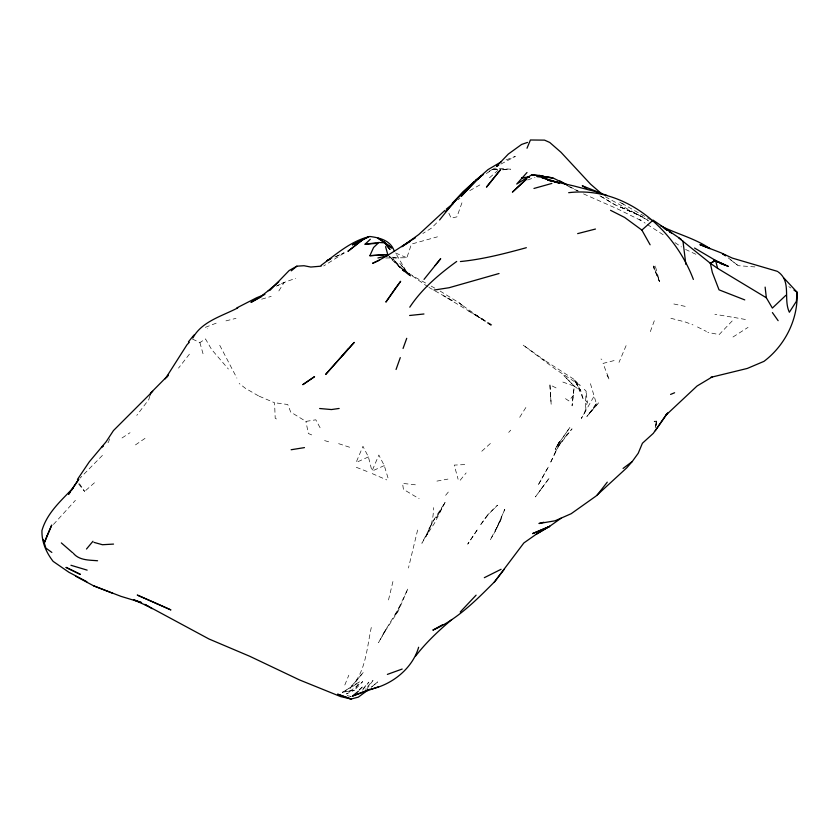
<?xml version="1.0" encoding="UTF-8"?>
<svg xmlns="http://www.w3.org/2000/svg" width="839" height="839" viewBox="0 0 839 839"><rect width="100%" height="100%" fill="white"/><g stroke="black" fill="none" stroke-linecap="round" stroke-linejoin="round"><path stroke-width="0.63" stroke-dasharray="4.2 3.15" d="M556.026 387.901L549.933 384.849L551.171 404.429L550.709 397.424M593.634 396.973L581.322 418.441L585.087 411.844L586.146 391.215L583.703 388.751M562.854 382.07L574.275 386.129L572.062 405.824L574.275 386.129L563.934 375.652L574.275 386.129L580.682 390.911L574.673 379.773L542.508 358.945L544.375 360.162L522.928 344.965L556.194 369.726L580.221 385.384L574.432 380.067L580.682 390.911M655.71 425.992L656.213 420.066L654.095 421.797L656.706 421.168L656.213 420.066M656.014 425.95L656.706 421.168L655.133 428.341M371.299 627.488C366.297 649.501 365.699 681.488 342.281 692.28L354.415 690.203L362.752 681.604L346.444 693.947L354.415 690.203L342.637 692.248L359.438 681.845L354.949 689.469M417.612 530.038L408.457 567.982M585.087 411.844L587.279 402.164L586.146 391.215M392.935 581.553L387.817 602.811M149.803 396.186L148.818 399.49L136.788 415.368M109.563 438.881L108.483 442.237L106.48 443.747M385.709 257.993L406.873 257.73L411.446 244.097L437.444 236.829M461.932 202.839L456.94 216.84L451.172 218.192L447.019 209.184M650.34 331.615L654.305 320.792M626.093 345.647L619.004 362.375M344.829 684.981L348.804 675.196M384.283 465.603L371.971 471.119L378.85 455.053L384.283 465.603L388.3 478.922M425.897 536.226L428.687 531.79L421.86 543.263L434.487 518.89L445.11 502.341L434.424 523.358L425.897 536.226C430.963 527.605 433.805 517.684 433.344 507.647M434.487 518.89L427.859 530.699M440.234 510.836L436.332 517.684L445.11 502.341M278.842 290.934L284.148 282.439L295.768 278.275M519.708 417.277L526.357 406.747M366.685 689.218L372.998 680.471L365.227 689.291M596.403 403.716L588.359 414.812L596.403 403.716L590.415 383.57M189.394 354.194L178.518 368.111M362.532 690.13L368.845 682.149L362.049 689.91M355.872 681.509L363.518 672.144L350.01 688.295L359.438 681.845M460.202 480.223L466.148 472.934M573.603 395.117L568.863 400.916L564.123 397.717M445.635 495.314L449.578 490.511M53.455 524.448L75.405 500.327M508.717 432.379L510.689 430.187M102.421 455.399L79.967 478.188M732.174 320.97L719.17 334.572L707.833 332.412M359.144 690.277L363.318 686.029L358.683 690.245M436.626 222.901L431.529 228.072L422.866 233.473M481.796 451.235L490.448 443.422M85.777 490.427L94.996 482.299M489.515 177.784L497.894 170.422M371.845 686.774L377.707 681.929L371.174 687.309M457.926 199.808L459.898 198.277M135.478 444.901L145.892 437.78M192.456 339.061L199.892 342.606L205.482 338.904L211.596 349.464L228.355 369.003M122.033 437.968L130.045 432.714M655.301 266.057L653.403 267.305L659.339 281.275L653.382 265.932L655.301 266.057L659.496 281.296L653.382 265.932M344.221 253L323.749 265.932M486.337 173.537L494.643 168.136L510.741 169.205L501.9 169.363M733.003 337.005L748.031 327.378M469.788 190.631L481.02 184.255M489.053 171.292L494.643 168.136M500.925 164.066L515.345 156.39L505.005 160.312M276.398 286.162L284.148 282.439L277.164 285.69M335.957 256.535L344.011 252.854L330.849 258.852M368.415 456.909L356.082 462.53L362.962 446.306L368.415 456.909L371.971 471.119M216.158 323.183L204.957 327.493L207.401 328.794M527.668 179.997L534.978 177.291M261.663 299.177L271.186 296.377M614.085 360.581L603.042 363.402L609.25 379.553L606.607 374.351M225.964 320.876L235.979 318.359M436.941 481.104L447.932 479.09M277.185 403.066L287.735 404.503L290.734 412.085L305.92 421.409L315.81 419.804L321.452 430.281M502.645 169.845L506.211 169.415L502.309 169.457M464.733 464.586L454.235 465.1L458.094 479.216M493.07 169.52L500.642 169.384M493.217 169.551L501.009 169.468M754.901 266.917L738.205 265.68L729.395 258.863M415.347 484.806L402.542 483.379L403.423 489.326L419.122 498.723M731.304 317.027L714.891 314.279M733.999 317.436L746.741 319.722M347.608 695.751L351.205 696.475L347.451 695.709M673.874 303.98L687.77 306.927M396.102 258.034L389.548 256.629L400.623 267.777L427.89 286.781M670.896 318.275L685.662 322.113L692.962 324.892M324.609 440.59L329.15 441.954M338.631 443.653L352.6 448.215M356.313 467.302L369.884 472.577M600.986 359.019L601.825 359.365M311.678 434.896L308.353 433.511L305.92 421.409M695.877 254.269L685.578 249.477M395.609 253.032L406.873 257.73M259.23 396.228L274.563 402.751L275.202 418.242L278.726 420.266M600.955 196.42L615.354 204.968L638.741 215.025L642.359 216.829L619.224 206.425L638.741 215.025L648.788 220.94M569.796 186.73L578.386 191.093M372.222 473.605L386.706 479.898M567.919 186.143L577.966 191.124M583.545 193.893L617.462 208.88L642.034 221.035L639.213 219.409L645.139 223.111M697.482 326.969L706.396 331.436M621.814 203.311L650.791 219.881M619.727 202.168L625.181 205.125M431.183 286.12L437.895 289.833M425.593 283.016C411.666 275.475 397.34 267.578 387.775 254.532M440.129 291.081L459.08 302.795L463.432 306.277L459.08 302.795M605.401 196.787L648.966 220.814M474.759 314.73L475.986 315.433M468.623 311.101L485.215 320.907L443.768 295.894L453.333 301.253L428.96 287.431M258.485 395.882L245.303 388.247L239.188 383.475M475.472 315.139L492.43 325.071M599.937 195.812L615.354 204.968M484.806 320.676L473.983 313.922L492.241 326.14L461.974 305.081M647.268 224.464L664.362 235.497M674.996 242.628L681.362 246.907M788.828 286.634L790.883 288.018M728.189 257.846L738.205 265.68M582.979 398.378L581.175 391.53L574.673 379.773L582.979 398.378L587.279 402.164M389.485 256.294L400.623 267.777L397.308 264.967L410.649 276.073L402.342 270.085L392.977 258.716L404.964 271.993L402.342 270.085L410.261 276.031L399.763 263.268L407.314 273.042L395.536 252.906M78.614 483.904L84.613 491.444L77.503 480.768M219.745 345.29L236.892 378.106M199.892 342.606L203.772 356.376M549.933 384.849L550.699 397.822M407.723 589.125L398.462 610.75L383.045 634.232L399.626 606.88L394.959 616.046L407.723 589.125M504.774 509.43L495.178 531.391L490.144 540.127L501.628 518.292L495.178 531.391L504.774 509.43M555.575 451.55L550.122 463.411L560.515 442.321L555.575 451.55M556.656 446.411L555.229 449.473L560.148 440.444L556.656 446.411L570.006 427.271L556.656 446.411M380.403 639.087L378.599 642.601L385.856 629.659L380.403 639.087M548.234 467.166L537.883 485.529L548.234 467.166M477.192 529.954L467.722 544.133L477.192 529.954M487.354 515.209L479.929 525.665L488.864 513.762L497.517 505.193L487.354 515.209M541.732 488.214L535.397 496.908L549.451 477.852L541.732 488.214M566.87 434.728L557.746 447.04L572.072 428.823L566.87 434.728M598.637 402.825L586.849 416.459L598.637 402.825"/><path stroke-width="1.26" d="M783.941 278.087L797.05 292.171L796.41 301.285L789.363 312.265C783.06 299.051 791.775 281.474 778.078 271.846M150.129 395.096L150.789 392.893L168.45 375.054L166.961 377.057M367.503 689.742C389.978 686.417 412.18 669.491 418.63 647.257M396.06 369.485L400.287 357.603M403.056 348.468L406.726 338.327M192.844 338.044C201.559 321.494 222.052 316.156 237.731 307.913M527.007 148.23L530.416 139.987L544.553 140.134L549.755 142.473L560.997 152.289L590.541 184.15L602.276 194.312M383.937 254.783L369.873 255.706L373.565 247.515L378.798 242.523L384.723 242.786L390.041 249.435L383.675 241.768L378.022 238.213L391.897 247.987L383.675 241.768L384.723 242.786M77.44 479.447L89.322 461.786L106.154 441.723L113.454 430.575L152.688 391.352M72.563 488.455L78.751 479.331L68.788 493.972M165.293 378.84L186.992 344.756L189.341 342.312M666.995 413.596L653.308 433.354L642.412 443.244L638.206 453.291L632.187 461.586L626.723 467.868L595.952 496.122L571.16 513.72L554.999 520.82L538.953 523.515L543.819 522.257M655.311 430.732L667.771 412.798M68.693 494.244L70.172 492.136M71.661 490.039L73.14 487.941C61.048 500.778 46.994 512.954 41.95 530.542C41.614 541.942 46.26 552.565 53.13 561.375L68.871 572.24L86.857 581.731M494.161 582.371L523.84 542.969L536.236 534.244L549.618 526.315L536.236 534.244M409.778 307.179C421.912 288.763 439.007 274.301 456.699 261.453M415.693 655.951C426.107 642.485 438.619 630.666 451.644 619.738M504.333 569.188L494.643 581.71C476.185 600.189 457.14 619.622 432.84 630.131L442.793 624.625M597.284 494.916L607.279 482.152M435.158 265.543L440.695 258.653L424.02 279.387M439.584 219.986C452.609 203.51 466.264 186.719 483.463 174.449M188.418 341.861L194.019 334.992M86.49 549.021L92.961 541.27M348.542 348.625L325.637 374.456L354.226 342.406L342.302 355.558M445.299 212.026L458.188 197.574L474.643 181.675L462.971 191.869L452.158 203.416M476.091 595.166L460.233 612.019M261.841 296.461L250.976 302.386L260.73 296.628L268.27 290.693L270.022 290.294L289.161 270.525L296.859 266.183L303.98 265.732L310.797 267.043L321.159 266.152M527.007 172.519L516.709 184.045L531.79 174.795L539.855 175.487L547.018 177.407M665.505 415.567L697.052 386.013L712.196 376.942M785.87 295.318L772.373 308.081L766.353 297.782L765.126 287.106M376.134 243.404L365.08 244.201L370.314 239.251M268.27 290.693L278.747 281.789M650.12 244.789L641.866 230.085L653.078 220.133L681.226 239.377M444.922 210.39L418.787 234.521L401.85 246.687L410.219 241.422M291.29 270.85L296.859 266.183M321.138 265.365C336.261 254.196 351.153 240.824 369.863 236.483C379.637 237.752 390.46 240.332 394.141 250.798M378.693 686.701L352.579 696.024L358.326 691.294M446.306 209.1L453.081 203.678M101.467 447.533L103.47 446.023M623.083 468.424L632.187 461.586M561.071 518.229L549.209 526.64L532.597 533.604L549.356 526.493M479.069 178.256L475.954 180.27L461.219 196.336L481.219 175.708L475.954 180.27L488.015 169.604L501.554 161.623M678.814 237.972L710.36 263.299L715.52 260.415L717.66 268.396L766.353 297.782M744.77 299.901L719.033 289.843L712.332 272.434L710.36 263.299L715.52 260.415L694.545 248.029M415.211 237.93C400.958 246.32 387.828 256.514 372.589 263.31L379.616 260.121M498.702 165.252L496.489 166.426L508.298 154.082L521.596 144.455L527.49 142.42M236.86 307.882L256.703 297.709L264.914 294.437M484.323 577.683L501.082 569.293M329.821 259.324L326.738 260.73L330.199 259.157M670.581 394.424L674.598 392.746M352.579 696.024L368.153 689.899L358.326 697.136L351.09 699.023L340.655 696.59L299.45 679.905L249.812 656.308L208.963 638.982L144.78 604.395L152.09 608.653M387.377 674.399L402.185 669.04M499.037 273.514L449.096 287.725L434.046 290.053M526.347 247.694L525.057 248.061C503.809 253.839 482.373 259.387 460.412 261.537M533.961 188.46L551.884 183.426M710.759 377.361L747.308 368.436L763.983 361.357C785.199 345.322 798.392 318.883 797.05 292.171L793.967 290.095M577.651 233.62L595.47 229.037M377.917 257.972L387.66 255.664M291.133 449.746L304.463 447.607M339.145 408.457L331.457 409.558L319.638 408.509M529.493 176.84L521.732 177.847L524.302 177.669M537.264 175.823L539.855 175.487M365.08 244.201L378.798 242.523M409.621 315.495L423.947 313.985M369.873 255.706L387.775 254.532L385.562 246.645M526.861 177.48L529.43 177.302M540.987 176.484L543.546 176.305L545.979 177.239M113.538 544.091L102.431 544.721L93.958 542.372M568.664 192.687C625.223 185.87 674.409 229.173 693.371 279.439M97.576 560.756C89.028 560.012 79.128 560.494 73.15 553.079M531.79 174.795L552.733 177.837L567.625 185.178L559.823 180.941M87.141 570.132L70.948 565.276M777.313 271.322L732.384 258.118L722.536 253.567L725.473 255.832M559.235 183.301L541.868 177.616L559.477 182.829L547.573 180.091L573.383 185.839L596.036 191.743L606.964 195.414M75.541 576.131L93.622 585.832L121.026 596.372L141.581 602.601L133.474 599.686L147.811 606.136M720.418 263.436L725.316 265.155L713.695 260.09M93.622 585.832L112.783 593.32M600.734 193.085L582.266 185.786L586.692 188.282M713.937 260.237L728.357 266.445L715.541 260.436M660.482 225.743C676.664 233.966 694.944 238.266 709.972 248.648L699.904 244.61L721.76 253.116L725.179 255.496M610.551 210.316L624.677 217.469L641.866 230.085M51.84 552.429L45.872 548.077L43.229 539.456M663.88 228.145L667.183 230.222M669.386 231.595L671.588 232.969L669.491 231.648M665.285 229.005L667.383 230.326M710.36 263.299L717.66 268.396M72.385 552.523L61.331 542.917M772.404 312.58L778.131 320.676M682.956 241.108L685.851 264.379M46.89 536.163L44.152 543.273L51.735 525.057L46.89 536.163M395.368 288.375L385.877 302.103L400.654 281.285L395.368 288.375M490.7 181.874L486.473 187.139L500.694 169.478L490.7 181.874M524.962 180.427L512.409 192.121L526.829 178.896L524.962 180.427M358.033 243.331L347.923 251.322L363.56 239.052L368.793 236.787L352.411 244.915L363.56 239.052L358.033 243.331M314.499 376.68L302.91 384.598L314.499 376.68M544.553 176.83L536.929 176.494L552.733 177.837L544.553 176.83M351.09 699.023L337.771 694.231L351.09 699.023M157.029 603.723L137.26 595.061L170.915 609.932L157.029 603.723M80.376 574.411L66.145 567.437L80.376 574.411"/></g></svg>
